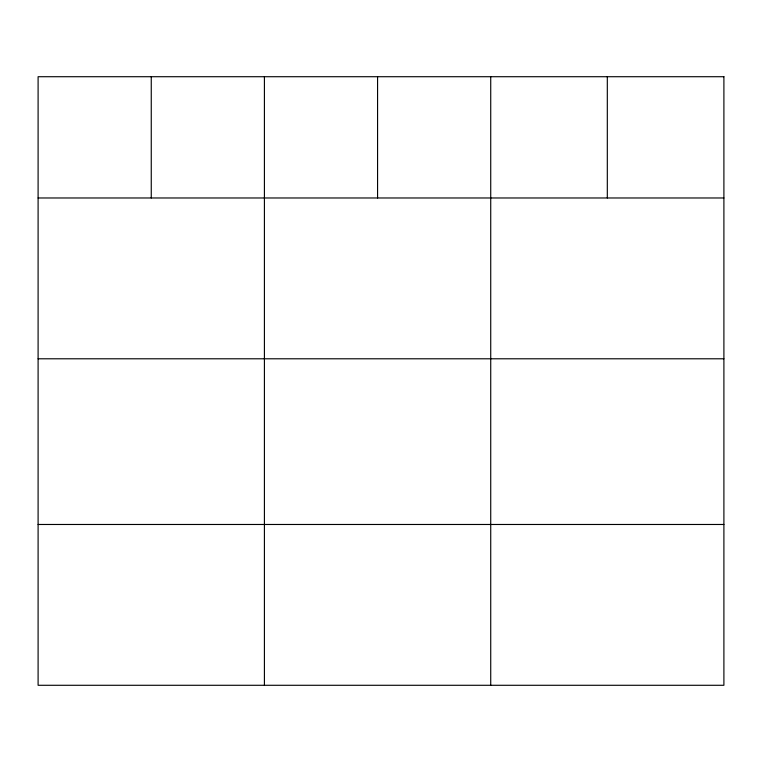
<?xml version="1.0" encoding="UTF-8"?>
<svg xmlns="http://www.w3.org/2000/svg" width="762" height="762" viewBox="0 0 762 762"><rect width="100%" height="100%" fill="white"/><g stroke="black" fill="none" stroke-linecap="round" stroke-linejoin="round"><path stroke-width="1.14" d="M38.1 197.977L723.9 197.977M38.1 358.788L723.9 358.788M38.1 524.475L723.9 524.475M607.314 76.714L607.314 197.977M490.728 76.714L490.728 685.286M377.571 76.714L377.571 197.977M264.414 76.714L264.414 685.286M151.257 76.714L151.257 197.977M723.9 76.714L38.1 76.714L38.1 685.286L723.9 685.286L723.9 76.714"/></g></svg>
